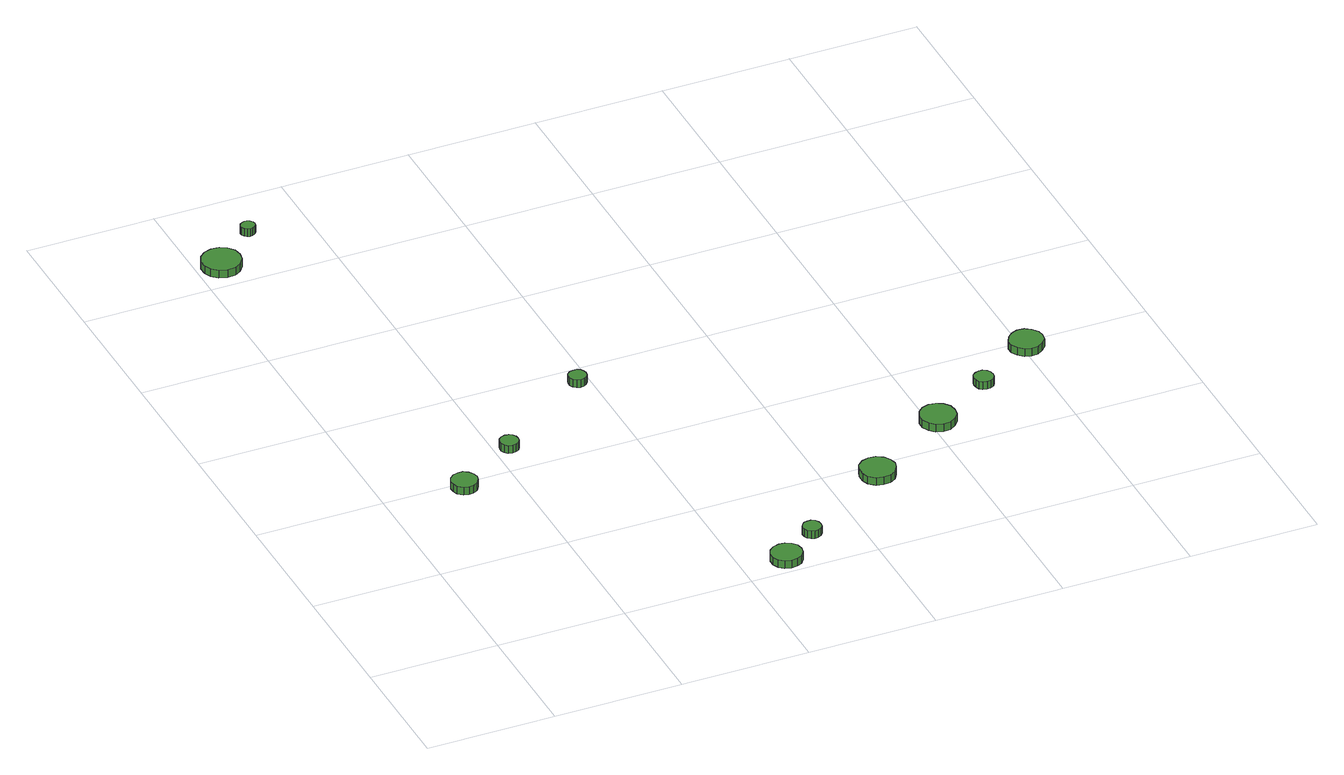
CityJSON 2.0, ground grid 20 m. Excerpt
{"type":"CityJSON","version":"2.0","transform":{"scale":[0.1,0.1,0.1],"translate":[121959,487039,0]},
"CityObjects":{
"tree1":{"type":"SolitaryVegetationObject","attributes":{"function":"something"},"geometry":[{"type":"MultiSurface","lod":"1","boundaries":[[[0,1,2,3,4,5,6,7,8,9,10,11,12,13,14]],[[15,16,17,18,19,20,21,22,23,24,25,26,27,28,29]],[[0,29,28,1]],[[1,28,27,2]],[[2,27,26,3]],[[3,26,25,4]],[[4,25,24,5]],[[5,24,23,6]],[[6,23,22,7]],[[7,22,21,8]],[[8,21,20,9]],[[9,20,19,10]],[[10,19,18,11]],[[11,18,17,12]],[[12,17,16,13]],[[13,16,15,14]],[[14,15,29,0]]]}]},
"tree2":{"type":"SolitaryVegetationObject","attributes":{"function":"something"},"geometry":[{"type":"MultiSurface","lod":"1","boundaries":[[[30,31,32,33,34,35,36,37,38,39,40,41,42,43,44]],[[45,46,47,48,49,50,51,52,53,54,55,56,57,58,59]],[[30,59,58,31]],[[31,58,57,32]],[[32,57,56,33]],[[33,56,55,34]],[[34,55,54,35]],[[35,54,53,36]],[[36,53,52,37]],[[37,52,51,38]],[[38,51,50,39]],[[39,50,49,40]],[[40,49,48,41]],[[41,48,47,42]],[[42,47,46,43]],[[43,46,45,44]],[[44,45,59,30]]]}]},
"tree3":{"type":"SolitaryVegetationObject","attributes":{"function":"something"},"geometry":[{"type":"MultiSurface","lod":"1","boundaries":[[[60,61,62,63,64,65,66,67,68,69,70,71,72,73,74]],[[75,76,77,78,79,80,81,82,83,84,85,86,87,88,89]],[[60,89,88,61]],[[61,88,87,62]],[[62,87,86,63]],[[63,86,85,64]],[[64,85,84,65]],[[65,84,83,66]],[[66,83,82,67]],[[67,82,81,68]],[[68,81,80,69]],[[69,80,79,70]],[[70,79,78,71]],[[71,78,77,72]],[[72,77,76,73]],[[73,76,75,74]],[[74,75,89,60]]]}]},
"tree4":{"type":"SolitaryVegetationObject","attributes":{"function":"something"},"geometry":[{"type":"MultiSurface","lod":"1","boundaries":[[[90,91,92,93,94,95,96,97,98,99,100,101,102,103,104]],[[105,106,107,108,109,110,111,112,113,114,115,116,117,118,119]],[[90,119,118,91]],[[91,118,117,92]],[[92,117,116,93]],[[93,116,115,94]],[[94,115,114,95]],[[95,114,113,96]],[[96,113,112,97]],[[97,112,111,98]],[[98,111,110,99]],[[99,110,109,100]],[[100,109,108,101]],[[101,108,107,102]],[[102,107,106,103]],[[103,106,105,104]],[[104,105,119,90]]]}]},
"tree5":{"type":"SolitaryVegetationObject","attributes":{"function":"something"},"geometry":[{"type":"MultiSurface","lod":"1","boundaries":[[[120,121,122,123,124,125,126,127,128,129,130,131,132,133,134]],[[135,136,137,138,139,140,141,142,143,144,145,146,147,148,149]],[[120,149,148,121]],[[121,148,147,122]],[[122,147,146,123]],[[123,146,145,124]],[[124,145,144,125]],[[125,144,143,126]],[[126,143,142,127]],[[127,142,141,128]],[[128,141,140,129]],[[129,140,139,130]],[[130,139,138,131]],[[131,138,137,132]],[[132,137,136,133]],[[133,136,135,134]],[[134,135,149,120]]]}]},
"tree6":{"type":"SolitaryVegetationObject","attributes":{"function":"something"},"geometry":[{"type":"MultiSurface","lod":"1","boundaries":[[[150,151,152,153,154,155,156,157,158,159,160,161,162,163,164]],[[165,166,167,168,169,170,171,172,173,174,175,176,177,178,179]],[[150,179,178,151]],[[151,178,177,152]],[[152,177,176,153]],[[153,176,175,154]],[[154,175,174,155]],[[155,174,173,156]],[[156,173,172,157]],[[157,172,171,158]],[[158,171,170,159]],[[159,170,169,160]],[[160,169,168,161]],[[161,168,167,162]],[[162,167,166,163]],[[163,166,165,164]],[[164,165,179,150]]]}]},
"tree7":{"type":"SolitaryVegetationObject","attributes":{"function":"something"},"geometry":[{"type":"MultiSurface","lod":"1","boundaries":[[[180,181,182,183,184,185,186,187,188,189,190,191,192,193,194]],[[195,196,197,198,199,200,201,202,203,204,205,206,207,208,209]],[[180,209,208,181]],[[181,208,207,182]],[[182,207,206,183]],[[183,206,205,184]],[[184,205,204,185]],[[185,204,203,186]],[[186,203,202,187]],[[187,202,201,188]],[[188,201,200,189]],[[189,200,199,190]],[[190,199,198,191]],[[191,198,197,192]],[[192,197,196,193]],[[193,196,195,194]],[[194,195,209,180]]]}]},
"tree8":{"type":"SolitaryVegetationObject","attributes":{"function":"something"},"geometry":[{"type":"MultiSurface","lod":"1","boundaries":[[[210,211,212,213,214,215,216,217,218,219,220,221,222,223,224]],[[225,226,227,228,229,230,231,232,233,234,235,236,237,238,239]],[[210,239,238,211]],[[211,238,237,212]],[[212,237,236,213]],[[213,236,235,214]],[[214,235,234,215]],[[215,234,233,216]],[[216,233,232,217]],[[217,232,231,218]],[[218,231,230,219]],[[219,230,229,220]],[[220,229,228,221]],[[221,228,227,222]],[[222,227,226,223]],[[223,226,225,224]],[[224,225,239,210]]]}]},
"tree9":{"type":"SolitaryVegetationObject","attributes":{"function":"something"},"geometry":[{"type":"MultiSurface","lod":"1","boundaries":[[[240,241,242,243,244,245,246,247,248,249,250,251,252,253,254]],[[255,256,257,258,259,260,261,262,263,264,265,266,267,268,269]],[[240,269,268,241]],[[241,268,267,242]],[[242,267,266,243]],[[243,266,265,244]],[[244,265,264,245]],[[245,264,263,246]],[[246,263,262,247]],[[247,262,261,248]],[[248,261,260,249]],[[249,260,259,250]],[[250,259,258,251]],[[251,258,257,252]],[[252,257,256,253]],[[253,256,255,254]],[[254,255,269,240]]]}]},
"tree10":{"type":"SolitaryVegetationObject","attributes":{"function":"something"},"geometry":[{"type":"MultiSurface","lod":"1","boundaries":[[[270,271,272,273,274,275,276,277,278,279,280,281,282,283,284]],[[285,286,287,288,289,290,291,292,293,294,295,296,297,298,299]],[[270,299,298,271]],[[271,298,297,272]],[[272,297,296,273]],[[273,296,295,274]],[[274,295,294,275]],[[275,294,293,276]],[[276,293,292,277]],[[277,292,291,278]],[[278,291,290,279]],[[279,290,289,280]],[[280,289,288,281]],[[281,288,287,282]],[[282,287,286,283]],[[283,286,285,284]],[[284,285,299,270]]]}]},
"tree11":{"type":"SolitaryVegetationObject","attributes":{"function":"something"},"geometry":[{"type":"MultiSurface","lod":"1","boundaries":[[[300,301,302,303,304,305,306,307,308,309,310,311,312,313,314]],[[315,316,317,318,319,320,321,322,323,324,325,326,327,328,329]],[[300,329,328,301]],[[301,328,327,302]],[[302,327,326,303]],[[303,326,325,304]],[[304,325,324,305]],[[305,324,323,306]],[[306,323,322,307]],[[307,322,321,308]],[[308,321,320,309]],[[309,320,319,310]],[[310,319,318,311]],[[311,318,317,312]],[[312,317,316,313]],[[313,316,315,314]],[[314,315,329,300]]]}]}
},
"vertices":[
[143,387,16],[141,395,16],[136,402,16],[129,407,16],[121,407,16],[113,405,16],[106,399,16],[103,391,16],[103,383,16],[106,375,16],[113,369,16],[121,367,16],[129,368,16],[136,372,16],[141,379,16],[141,379,3],[136,372,3],[129,368,3],[121,367,3],[113,369,3],[106,375,3],[103,383,3],[103,391,3],[106,399,3],[113,405,3],[121,407,3],[129,407,3],[136,402,3],[141,395,3],[143,387,3],
[67,1048,15],[65,1060,15],[57,1070,15],[47,1076,15],[34,1077,15],[22,1073,15],[13,1065,15],[8,1054,15],[8,1041,15],[13,1030,15],[22,1022,15],[34,1018,15],[47,1019,15],[57,1025,15],[65,1035,15],[65,1035,2],[57,1025,2],[47,1019,2],[34,1018,2],[22,1022,2],[13,1030,2],[8,1041,2],[8,1054,2],[13,1065,2],[22,1073,2],[34,1077,2],[47,1076,2],[57,1070,2],[65,1060,2],[67,1048,2],
[238,455,14],[237,461,14],[234,466,14],[229,469,14],[223,470,14],[217,468,14],[212,464,14],[210,458,14],[210,452,14],[212,447,14],[217,443,14],[223,441,14],[229,442,14],[234,445,14],[237,450,14],[237,450,1],[234,445,1],[229,442,1],[223,441,1],[217,443,1],[212,447,1],[210,452,1],[210,458,1],[212,464,1],[217,468,1],[223,470,1],[229,469,1],[234,466,1],[237,461,1],[238,455,1],
[119,1112,15],[118,1116,15],[115,1120,15],[111,1122,15],[107,1122,15],[103,1121,15],[99,1118,15],[97,1114,15],[97,1109,15],[99,1105,15],[103,1102,15],[107,1101,15],[111,1101,15],[115,1104,15],[118,1107,15],[118,1107,2],[115,1104,2],[111,1101,2],[107,1101,2],[103,1102,2],[99,1105,2],[97,1109,2],[97,1114,2],[99,1118,2],[103,1121,2],[107,1122,2],[111,1122,2],[115,1120,2],[118,1116,2],[119,1112,2],
[493,31,14],[491,41,14],[485,48,14],[476,53,14],[467,54,14],[457,51,14],[450,45,14],[446,36,14],[446,26,14],[450,17,14],[457,11,14],[467,8,14],[476,9,14],[485,13,14],[491,21,14],[491,21,1],[485,13,1],[476,9,1],[467,8,1],[457,11,1],[450,17,1],[446,26,1],[446,36,1],[450,45,1],[457,51,1],[467,54,1],[476,53,1],[485,48,1],[491,41,1],[493,31,1],
[395,567,15],[394,572,15],[391,577,15],[386,580,15],[380,580,15],[375,579,15],[370,575,15],[368,570,15],[368,564,15],[370,559,15],[375,555,15],[380,553,15],[386,554,15],[391,557,15],[394,561,15],[394,561,2],[391,557,2],[386,554,2],[380,553,2],[375,555,2],[370,559,2],[368,564,2],[368,570,2],[370,575,2],[375,579,2],[380,580,2],[386,580,2],[391,577,2],[394,572,2],[395,567,2],
[544,77,14],[543,83,14],[540,88,14],[534,91,14],[529,91,14],[523,90,14],[519,86,14],[516,80,14],[516,74,14],[519,69,14],[523,65,14],[529,63,14],[534,64,14],[540,67,14],[543,71,14],[543,71,1],[540,67,1],[534,64,1],[529,63,1],[523,65,1],[519,69,1],[516,74,1],[516,80,1],[519,86,1],[523,90,1],[529,91,1],[534,91,1],[540,88,1],[543,83,1],[544,77,1],
[704,173,16],[701,184,16],[695,193,16],[685,199,16],[674,200,16],[663,197,16],[654,189,16],[650,179,16],[650,167,16],[654,157,16],[663,149,16],[674,146,16],[685,147,16],[695,153,16],[701,162,16],[701,162,3],[695,153,3],[685,147,3],[674,146,3],[663,149,3],[654,157,3],[650,167,3],[650,179,3],[654,189,3],[663,197,3],[674,200,3],[685,199,3],[695,193,3],[701,184,3],[704,173,3],
[839,263,15],[837,275,15],[830,284,15],[820,289,15],[809,291,15],[798,287,15],[790,280,15],[785,269,15],[785,258,15],[790,247,15],[798,240,15],[809,236,15],[820,237,15],[830,243,15],[837,252,15],[837,252,2],[830,243,2],[820,237,2],[809,236,2],[798,240,2],[790,247,2],[785,258,2],[785,269,2],[790,280,2],[798,287,2],[809,291,2],[820,289,2],[830,284,2],[837,275,2],[839,263,2],
[927,326,14],[926,332,14],[923,337,14],[917,341,14],[911,341,14],[905,339,14],[900,335,14],[898,329,14],[898,323,14],[900,317,14],[905,313,14],[911,311,14],[917,312,14],[923,315,14],[926,320,14],[926,320,1],[923,315,1],[917,312,1],[911,311,1],[905,313,1],[900,317,1],[898,323,1],[898,329,1],[900,335,1],[905,339,1],[911,341,1],[917,341,1],[923,337,1],[926,332,1],[927,326,1],
[1033,388,14],[1031,398,14],[1024,407,14],[1015,413,14],[1004,414,14],[994,410,14],[986,403,14],[981,393,14],[981,382,14],[986,373,14],[994,365,14],[1004,362,14],[1015,363,14],[1024,369,14],[1031,377,14],[1031,377,1],[1024,369,1],[1015,363,1],[1004,362,1],[994,365,1],[986,373,1],[981,382,1],[981,393,1],[986,403,1],[994,410,1],[1004,414,1],[1015,413,1],[1024,407,1],[1031,398,1],[1033,388,1]
]}
